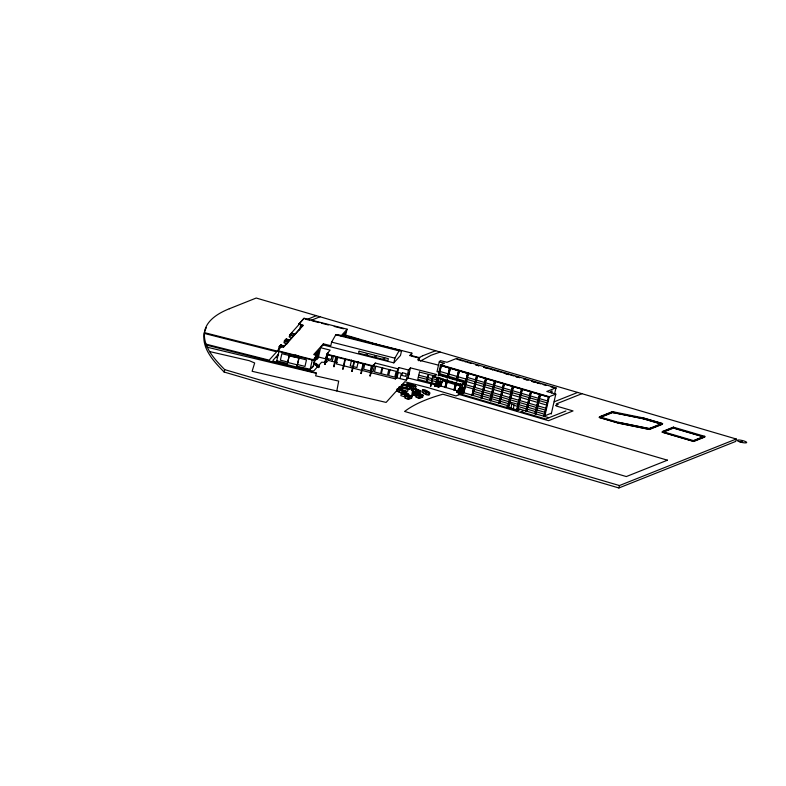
<?xml version="1.0" encoding="UTF-8"?>
<svg xmlns="http://www.w3.org/2000/svg" width="786" height="786" viewBox="0 0 786 786"><rect width="100%" height="100%" fill="white"/><g stroke="black" fill="none" stroke-linecap="round" stroke-linejoin="round"><path stroke-width="1.18" d="M336.801 390.956L338.697 381.092L315.618 375.836L316.483 372.986L206.433 345.064M513.268 408.74L514.152 404.819L509.495 403.444M205.51 346.567L206.06 344.15L269.136 360.155L276.672 351.794L204.409 333.46M229.306 308.76L256.226 298.032L736.266 439.01L735.716 441.427L618.887 487.968L224.128 372.033L224.678 369.617C214.951 359.595 202.906 347.265 204.517 331.977A465.4 95.175 12.9 0 1 229.473 308.692M281.3 346.351L277.32 351.136L281.3 346.351L283.471 346.901L303.091 325.129L298.818 324.048L302.974 325.61L283.363 347.383M278.706 348.601L279.148 346.675L280.523 345.142L284.178 346.076M281.044 344.877L279.708 346.714L281.044 344.877L283.608 346.036M276.574 361.629L279.03 350.89L278.539 351.44M280.081 347.078L280.523 345.142M289.454 340.22L285.799 339.287L284.424 340.819L283.982 342.745L287.637 343.679M284.542 342.784L285.102 340.377L286.32 339.021L289.002 339.699L287.666 341.537L289.002 339.699M284.984 340.859L286.32 339.021M292.038 337.548L289.297 336.85L289.739 334.924L298.032 325.581A94.929 19.414 12.9 0 1 299.427 324.146L299.888 323.822M290.309 334.954L291.635 333.117L294.318 333.795L292.981 335.632L294.318 333.795M297.599 364.537L304.978 366.414L306.471 359.9L281.879 353.661L280.396 360.175L287.764 362.041L289.258 355.527L287.244 364.34M299.564 329.914L300.566 325.571L302.62 326.092M345.526 334.885L347.127 329.196L304.035 318.261L298.709 324.53M298.798 358.357L296.774 367.17L299.093 358.023L288.963 355.861M204.468 332.655L313.152 360.224L317.141 355.439L313.702 354.565L323.37 343.836L330.788 345.722L331.623 342.106L335.779 334.787L338.275 334.718L401.558 350.772L400.477 355.469L393.825 362.867L323.115 344.926L320.609 347.707L318.291 357.846L316.768 359.536M312.111 367.101L311.914 367.946L313.231 366.492M313.359 366.355L315.54 356.805M317.141 355.439L313.152 360.224M315.196 364.91L316.159 363.839L316.886 364.026L315.933 365.087L315.196 364.91L316.237 363.476L313.496 362.788M315.844 365.451L316.807 364.39L317.534 364.576L316.581 365.637L315.933 365.087M316.493 366.001L317.456 364.94L318.183 365.117L317.23 366.188L316.581 365.637M272.85 361.098L312.091 370.894L313.899 370.796L316.905 367.455L316.955 366.541M317.141 366.551L318.104 365.48L318.831 365.667L317.868 366.738L317.23 366.188M317.79 367.091L318.752 366.03L319.48 366.217L318.517 367.278L317.868 366.738M323.115 344.926L323.37 343.836M319.48 366.217L317.711 367.455L318.517 367.278M320.609 347.707L330.13 350.124L326.485 354.545L372.77 366.286L375.335 363.083L397.765 368.772L398.856 367.563L408.514 370.01L410.43 367.877L436.446 374.47L432.32 376.553L461.274 385.052L466.137 383.116L465.43 382.91L463.219 392.558L460.793 393.531L456.686 392.322L457.01 391.86L461.117 393.069L463.72 389.404L459.614 388.196L457.01 391.86M324.549 364.213L326.838 354.476L327.33 354.594L325.119 364.252L324.549 364.213L326.838 354.476M325.04 364.34L327.33 354.594M328.184 352.619L326.858 358.416L331.181 359.507L331.977 356.038M332.203 361.373L333.421 356.068L336.496 356.844L335.278 362.159M333.618 366.512L334.178 366.551L333.618 366.512L335.828 356.864M334.099 366.64L336.31 356.982M337.725 357.453L336.251 363.889L395.446 378.911L396.537 377.693L398.856 367.563M343.187 334.364L342.048 335.995L343.187 334.364L376.239 344.091L411.864 353.13L411.353 355.38M344.465 335.681L344.995 333.362L344.474 333.942M344.573 335.563L345.624 332.665L345.093 334.974M342.676 368.811L344.966 359.074L345.457 359.192L343.168 368.939L342.676 368.811L343.168 368.939M351.578 360.047L350.251 365.834L356.932 367.534L358.259 361.737M351.735 371.11L354.024 361.373L354.515 361.491L352.226 371.238L351.735 371.11L352.226 371.238M360.803 373.409L363.093 363.672L363.574 363.79L361.285 373.537L360.803 373.409L361.364 373.448M364.94 363.437L363.613 369.224L370.304 370.923L371.365 366.286M372.603 343.679L376.13 344.573L376.239 344.091M369.862 375.708L372.151 365.971L372.643 366.089L370.353 375.836L369.862 375.708L370.353 375.836M372.77 366.286L375.335 363.083M393.825 362.867L394.896 358.161L399.062 350.841L401.558 350.772M395.446 378.911L397.765 368.772M397.009 377.82L398.227 372.505L401.302 373.291L400.084 378.597M405.566 393.648L406.008 391.713L399.602 389.07L397.117 389.109L396.675 391.045L403.08 393.688L403.591 391.114L405.419 391.084L405.311 391.566M403.483 391.605L397.922 388.775L399.75 388.746L405.419 391.084M399.593 386.653L399.986 387.822L399.593 386.653L407.109 387.989L408.081 389.375L407.639 391.3L402.334 390.357M399.602 387.862L399.16 389.787L398.463 388.864L398.905 386.928L399.602 387.862L408.081 389.375M399.75 388.746L397.814 389.257M401.96 384.816L401.518 386.741L409.506 389.198L410.911 388.765L411.353 386.84L403.365 384.383L401.96 384.816L409.948 387.262L411.353 386.84M410.823 386.27L409.683 387.066L410.823 386.27L403.739 384.099L402.599 384.894L406.667 385.513M409.87 355.704L411.864 353.13M407.639 395.712L408.081 393.786L404.672 392.725L401.312 393.698L400.87 395.633L404.279 396.684L406.519 396.036M402.068 393.305L401.96 393.786L404.928 392.921L407.433 393.698L405.045 392.44L402.068 393.305L404.564 394.081L407.541 393.216M396.537 377.693L406.185 380.149L408.514 370.01M404.564 394.081L404.456 394.562L407.433 393.698M406.352 385.965L406.794 384.04L409.044 383.902M406.185 380.149L408.111 378.007L410.43 367.877M404.279 396.684L404.721 394.759L408.081 393.786M407.6 383.686L413.574 386.496L415.332 385.916L409.241 383.588L407.6 383.686L413.691 386.014L415.332 385.916M407.109 387.989L401.626 387.518M405.399 396.232L404.957 398.158L408.376 399.219L411.726 398.247L412.169 396.311L408.759 395.26L405.399 396.232L408.818 397.284L412.169 396.311M407.502 389.158L407.62 388.677L400.103 387.341M406.048 396.311L409.133 394.975L411.53 396.223L408.553 397.087L406.048 396.311L409.025 395.456L411.53 396.223M409.506 389.198L409.948 387.262M408.553 397.087L411.638 395.741M408.376 399.219L408.818 397.284M415.47 392.263L411.471 390.495L411.913 388.559L414.576 388.598M418.653 360.715L419.626 357.679L409.978 355.223M419.989 390.603L414.674 388.255L412.719 388.235L417.926 391.064L419.989 390.603L419.881 391.084L415.627 389.208M415.637 391.733L412.277 392.705L411.835 394.631L415.244 395.692L418.604 394.719L419.046 392.784L416.767 392.086M413.23 388.598L413.672 386.673L415.912 386.525L415.47 388.461L413.23 388.598L410.94 387.724M412.925 392.784L415.421 393.56L418.506 392.214L416.01 391.448L413.033 392.302L412.483 394.719L414.979 395.496L416.963 394.916M414.979 395.496L415.529 393.079L418.506 392.214M416.01 391.448L413.908 392.499M415.244 395.692L415.686 393.757L419.046 392.784M416.364 395.23L415.922 397.166L419.341 398.217L422.691 397.244L423.133 395.319L419.724 394.258L416.364 395.23L419.783 396.291L423.133 395.319M422.053 397.156L422.603 394.749L420.097 393.973L417.13 394.837L416.57 397.244L419.076 398.021L421.06 397.451M421.66 394.975L419.989 394.454L417.012 395.319L419.518 396.095L422.603 394.749M415.578 389.041L420.579 391.241L420.137 393.177L417.474 393.147M419.341 398.217L419.783 396.291M424.528 390.337L422.367 390.121L421.925 392.057L426.12 394.592L429.353 394.916L429.795 392.99L425.609 390.445M423.035 390.308L425.413 390.554L429.127 392.804L426.749 392.558L423.035 390.308L425.521 390.062L429.235 392.312L428.684 394.729L426.307 394.493L422.593 392.243M426.12 394.592L426.562 392.666L422.367 390.121M426.749 392.558L423.153 389.827M430.423 386.24L432.801 376.523L430.895 386.378M554.513 394.267L555.987 387.812L456.332 358.544L446.949 362.287L440.406 360.627L439.246 361.914L437.006 371.68L439.119 372.22M434.54 385.818L434.864 385.366L438.971 386.565L441.909 382.438L441.074 386.054L438.647 387.026L434.54 385.818L438.893 386.928M434.864 385.366L435.189 384.904L439.295 386.113M435.189 384.904L435.523 384.442L461.765 392.155M437.134 377.673L435.464 384.944L408.111 378.007M439.708 385.287C433.253 384.01 435.611 382.585 440.278 384.737M436.171 383.529L436.495 383.067L440.602 384.275M438.136 375.58L440.602 364.812L444.522 363.25L439.246 361.914M436.181 385.16L437.979 377.27M440.691 383.912C434.236 382.635 436.594 381.21 441.251 383.352M437.154 382.153L437.478 381.691L441.585 382.9M437.252 382.635L438.303 378.066M438.824 375.787L441.182 365.5L449.68 367.848L447.44 377.624L440.199 375.502M437.409 382.861L438.627 377.457M439.168 375.197L441.388 365.411M437.949 381.279L438.834 377.418M439.875 381.839L440.759 377.978M441.801 382.409L442.469 379.51M443.157 378.94L442.715 380.876L446.448 381.967M451.321 381.338L450.879 383.273L447.146 382.173L445.731 387.567L445.023 387.36L446.595 380.503M447.116 378.213L449.68 367.848M446.89 380.041L445.023 387.36M445.731 387.567L447.558 379.569M448.079 377.28L450.378 368.054M448.148 377.83L450.309 368.3L458.621 370.737M452.019 382.163L451.714 383.519L455.438 384.609L454.023 390.003L455.585 383.146M456.371 379.717L458.67 370.491L456.44 380.267M454.023 390.003L454.721 390.21L456.293 383.352M456.813 381.063L459.378 370.697L476.67 375.777L472.013 395.289L476.67 375.777M456.587 382.89L454.721 390.21M457.03 380.955L459.378 370.697M460.321 383.981L459.879 385.916L456.145 384.816M459.614 388.196C462.345 387.223 468.122 390.73 459.702 387.832M438.568 374.5L466.245 382.635L461.382 384.57L458.906 394.601L460.979 383.922M458.444 394.464L460.822 384.747L458.906 394.601M462.021 388.343L463.121 383.519L465.047 384.089M463.946 388.913L465.214 383.362M465.548 382.428L467.67 373.134L463.013 392.646L463.72 392.853L465.931 383.195M466.039 382.713L468.377 373.34L463.927 392.764L460.753 394.041L517.375 410.675L520.568 409.398M472.013 395.289L472.72 395.496L477.377 375.983L485.669 378.42L481.012 397.932L481.72 398.138L486.367 378.626L503.659 383.706L499.002 403.208L503.659 383.706M477.377 375.983L472.72 395.496M485.434 379.442L481.012 397.932M481.72 398.138L486.367 378.626M490.012 400.565L494.659 381.063L490.012 400.565L490.916 400.693L495.367 381.269L490.71 400.781M499.002 403.208L499.709 403.415L504.16 383.99L511.617 386.044M504.366 383.912L499.709 403.415M508.522 407.669L513.366 386.555L508.709 406.057L508.002 405.851L512.452 386.427L521.658 388.991L516.766 410.606M512.659 386.348L508.002 405.851M510.9 408.18L511.824 404.132M516.628 410.105L521.658 388.991M517.335 410.312L522.15 389.276L530.648 391.634L525.991 411.137L530.648 391.634M517.719 409.467L522.356 389.198M548.933 417.73L519.87 409.201L517.522 409.663M525.991 411.137L526.699 411.343L531.149 391.919L549.345 397.127M531.356 391.841L526.699 411.343M534.991 413.78L539.648 394.277L534.991 413.78L535.905 413.908L540.355 394.484L535.698 413.986M544.904 416.551L543.991 416.423L548.648 396.92L546.044 408.258L537.752 405.822M544.698 416.629L549.257 396.724L555.8 394.11L551.241 414.026M551.664 392.951L552.136 390.907L550.564 391.536M599.305 417.513L599.472 416.796L612.441 411.628L643.469 417.955L662.578 423.575L662.411 424.293L649.442 429.461L618.415 423.133L599.305 417.513L612.274 412.345L643.302 418.683L662.411 424.293M599.934 417.592L600.101 416.865L612.805 411.805L612.638 412.532L599.934 417.592L618.484 423.035L649.079 429.284L661.783 424.224L661.95 423.497L643.4 418.054M612.274 412.345L612.441 411.628M613.571 412.719L613.709 411.884M618.415 423.133L618.651 422.318L649.246 428.557L661.95 423.497M618.887 487.968L619.437 485.552L736.266 439.01M612.638 412.532L643.233 418.771L643.469 417.955M649.079 429.284L649.246 428.557M649.442 429.461L649.609 428.743L662.578 423.575M649.865 428.969L650.032 428.242M650.327 429.107L650.494 428.38M662.244 432.231L662.411 431.504L673.356 427.152L704.826 436.387L704.659 437.114L693.714 441.477L662.244 432.231L673.189 427.869L704.659 437.114M662.873 432.3L663.04 431.583L673.661 427.348L673.494 428.075L662.873 432.3L693.409 441.27L704.03 437.036L704.197 436.318L693.576 440.543L693.409 441.27M673.189 427.869L673.356 427.152M693.714 441.477L693.881 440.75L704.826 436.387M298.818 324.048L304.035 318.261M289.297 336.85L290.673 335.317M283.726 345.555L282.498 346.911L279.826 346.233M273.047 360.253L278.578 354.113M276.014 357.591L278.382 354.958M296.97 366.325L310.165 369.263L313.427 365.647M315.068 354.85L315.844 353.985M311.934 359.919L312.435 359.369L309.979 370.108L297.079 366.836M313.742 360.646L314.518 359.782M313.919 362.061L318.477 357.001L328.44 359.526M340.947 336.054L347.127 329.196M343.846 334.64L344.366 334.06M318.153 366.08L321.651 362.199L326.328 362.493L328.243 360.371L337.341 362.68M318.438 367.642L319.401 366.581M419.626 357.679L417.661 359.85L438.804 365.215M409.506 371.906L408.376 375.148L408.907 374.558M420.304 361.138L431.062 355.262L440.18 352.059M306.923 319.548L316.286 315.667M418.417 357.974L422.573 355.842M311.295 320.275L320.01 316.768M422.799 355.734L435.65 350.723M465.007 361.757L465.715 361.963M433.292 376.16L436.21 375.001M492.203 369.597L492.704 369.882M456.686 392.322L461.028 393.432M519.192 377.526L515.871 376.69M537.889 383.018L536.976 382.89M545.975 385.533L543.067 384.541M555.987 387.812L546.81 391.477L555.8 394.11M519.084 409.349L516.844 410.243L519.87 409.201M524.066 410.43L520.872 411.697L545.739 419.007L565.91 410.97M554.238 401.774L577.671 392.44M581.935 393.688L556.272 403.906L558.178 404.476L555.614 405.497L556.488 406.077L573.014 410.931L548.53 420.677L459.515 394.533L455.959 395.947L428.557 387.783L404.751 381.741L386.123 402.412L252.119 371.287L254.674 362.975L249.241 360.676L209.626 351.568M545.091 415.706L551.438 413.181M543.991 416.423L545.602 410.184L537.31 407.757M740.166 441.997L742.171 441.516L740.618 442.135M409.241 389.001L410.272 388.687M404.014 396.488L405.998 395.918M409.103 398.728L411.088 398.158M419.518 396.095L422.495 395.23M399.2 391.153L397.372 391.182L403.041 393.531M406.008 391.713L403.523 391.762L397.117 389.109M411.471 390.495L413.249 390.514M420.579 391.241L417.916 391.212L411.913 388.559M426.857 392.076L429.235 392.312M426.562 392.666L429.795 392.99M402.088 387.498L407.384 388.441M649.609 428.743L618.582 422.406L599.472 416.796M207.229 347.216L316.375 373.36M305.086 319.047L309.743 320.226M312.071 320.816L319.057 322.584M321.395 323.184L328.381 324.952M334.207 326.426L343.521 328.794M335.779 334.787L399.062 350.841M410.94 355.979L419.518 358.161M331.623 342.106L394.896 358.161M290.417 334.472L293.099 335.15M289.739 334.924L293.394 335.848M435.218 376.072L428.743 374.431L427.083 381.672L435.709 383.863M286.212 339.503L288.884 340.181M285.102 340.377L287.774 341.055M284.424 340.819L288.079 341.743M418.771 375.227L427.397 377.408M428.026 377.575L436.652 379.756M418.329 377.152L426.955 379.343M427.584 379.5L436.21 381.691M326.593 354.064L372.878 365.804M279.148 346.675L280.975 347.137M295.153 354.987L298.611 355.861M277.429 350.654L313.27 359.742M313.457 364.085L315.284 364.547M287.47 362.375L297.305 364.871M276.77 360.784L287.44 363.496M281.319 362.837L286.055 364.036M456.931 359.241L463.141 361.059M466.963 362.189L471.099 363.397M475.943 364.822L479.057 365.736M492.901 369.803L483.704 367.239L486.809 368.153M493.942 370.108L501.193 372.24M502.942 372.751L509.161 374.578M510.193 374.883L514.005 376.003M516.078 376.612L519.9 377.732M524.046 378.95L528.192 380.169M532.004 381.289L536.15 382.507M537.182 382.811L540.994 383.932M551.025 386.869L554.13 387.783M555.162 388.088L555.879 388.294M475.746 364.91L478.851 365.814M504.808 373.438L508.955 374.657M523.84 379.029L526.944 379.943M531.798 381.367L534.902 382.281M643.233 418.771L661.783 424.224M673.494 428.075L704.03 437.036M343.079 334.846L346.498 335.858M348.778 336.526L352.197 337.528M354.476 338.206L360.175 339.876M362.454 340.544L376.13 344.573M440.602 364.812L549.257 396.724M451.419 368.359L458.67 370.491M440.484 365.294L549.139 397.205M441.329 365.657L449.621 368.094M459.329 370.943L467.611 373.379M662.411 431.504L693.881 440.75M467.434 377.447L475.726 379.884M476.434 380.09L484.726 382.527M485.434 382.733L493.726 385.169M494.433 385.376L502.716 387.803M503.423 388.019L511.715 390.445M512.423 390.652L520.715 393.088M521.423 393.295L529.715 395.731M530.412 395.938L538.705 398.374M539.412 398.581L547.704 401.017M440.003 371.444L448.295 373.881M449.002 374.087L457.295 376.523M458.002 376.73L466.285 379.166M466.992 379.373L475.284 381.809M475.992 382.016L484.284 384.452M484.991 384.659L493.284 387.095M493.981 387.302L502.274 389.738M502.981 389.944L511.273 392.381M511.981 392.587L520.273 395.024M520.98 395.23L529.273 397.667M529.97 397.873L538.263 400.31M538.97 400.516L547.262 402.953M438.814 373.419L546.761 405.124M449.179 378.135L455.399 379.962M457.138 380.473L463.357 382.301M465.784 384.688L474.066 387.115M474.773 387.331L483.066 389.758M483.773 389.964L492.065 392.401M492.773 392.607L501.065 395.044M501.763 395.25L510.055 397.687M510.762 397.893L519.055 400.329M519.762 400.536L528.054 402.972M528.762 403.179L537.054 405.615M432.428 376.072L461.382 384.57M465.341 386.614L473.624 389.05M474.331 389.257L482.624 391.693M483.331 391.9L491.623 394.336M492.331 394.543L500.623 396.979M501.321 397.185L509.613 399.622M510.32 399.828L518.613 402.265M519.32 402.471L527.612 404.908M528.32 405.114L536.612 407.541M437.154 380.66L437.871 380.866M473.133 391.222L545.111 412.355M441.909 382.438L437.556 381.328L441.663 382.536M437.232 381.79L441.339 382.998M459.378 388.294L463.485 389.492M459.289 388.657L463.396 389.856M436.908 382.251L441.015 383.45M459.053 388.746L463.151 389.954M436.82 382.605L440.926 383.814M458.965 389.109L463.072 390.318M473.398 393.364L481.69 395.79M482.388 395.997L490.68 398.433M491.388 398.64L499.68 401.076M500.387 401.282L508.68 403.719M514.044 405.301L517.669 406.362M518.377 406.568L526.669 409.005M527.377 409.211L535.669 411.648M536.376 411.854L544.669 414.291M458.719 389.208L462.826 390.416M458.641 389.571L462.748 390.78M436.25 383.165L440.356 384.374M458.395 389.669L462.502 390.878M458.317 390.033L462.423 391.231M435.925 383.627L440.032 384.826M458.071 390.131L462.178 391.33M435.847 383.981L439.954 385.189M457.983 390.485L462.089 391.693M457.747 390.583L461.854 391.792M463.219 392.558L508.915 405.979L506.675 406.873L518.328 410.292M435.277 384.541L439.384 385.749M457.423 391.045L461.52 392.253M457.334 391.408L461.441 392.617M434.953 385.002L439.06 386.201M457.088 391.507L461.195 392.705M434.619 385.454L438.726 386.663M456.764 391.959L460.871 393.167M224.678 369.617L619.437 485.552M408.691 386.132L410.714 386.751M402.717 384.413L409.791 386.584M416.727 392.185L418.398 392.705M413.033 392.302L415.529 393.079M412.277 392.705L415.686 393.757M417.13 394.837L419.626 395.613M401.312 393.698L404.721 394.759M406.156 395.83L408.661 396.606M405.605 398.247L407.276 398.757M410.184 384.334L415.912 386.525M410.145 384.452L415.224 386.398M406.794 384.04L413.672 386.673M397.922 388.775L403.591 391.114M412.719 388.235L418.034 390.583M412.169 390.652L414.291 391.585M224.128 372.033C214.401 362.002 202.356 349.682 203.967 334.384A465.4 95.175 12.9 0 1 206.404 327.605M316.227 353.562L314.901 359.349L317.013 352.698L316.227 353.562M317.397 352.266L316.07 358.062L318.173 351.401L317.397 352.266M318.566 350.969L317.239 356.756L319.342 350.104L318.566 350.969M359.104 351.244L358.662 353.179L365.971 355.026L366.414 353.101L359.104 351.244M367.632 353.405L367.19 355.341L374.5 357.198L374.942 355.262L367.632 353.405M372.623 365.382L371.297 371.169L373.124 371.64L374.45 365.844L372.623 365.382M376.16 355.577L375.718 357.502L383.028 359.359L383.47 357.424L376.16 355.577M375.836 366.197L374.509 371.984L380.64 373.546L381.967 367.75L375.836 366.197M384.688 357.738L384.246 359.664L387.901 360.597L388.343 358.662L384.688 357.738M382.703 367.946L381.377 373.733L387.498 375.286L388.824 369.499L382.703 367.946M390.013 369.793L388.687 375.58L394.808 377.142L396.134 371.346L390.013 369.793M402.511 372.751L401.901 375.413L405.615 376.347L406.224 373.694L402.511 372.751M419.488 372.083L417.828 379.324L426.454 381.515L428.115 374.274L419.488 372.083M667.442 460.183L626.324 476.562L404.633 411.451A661.223 135.221 12.9 0 1 442.882 394.228L667.442 460.183M740.982 442.233L739.813 441.889A4.873 1.002 12.9 0 1 738.997 440.003A4.873 1.002 12.9 0 1 746.582 442.223A4.873 1.002 12.9 0 1 740.982 442.233"/></g></svg>
